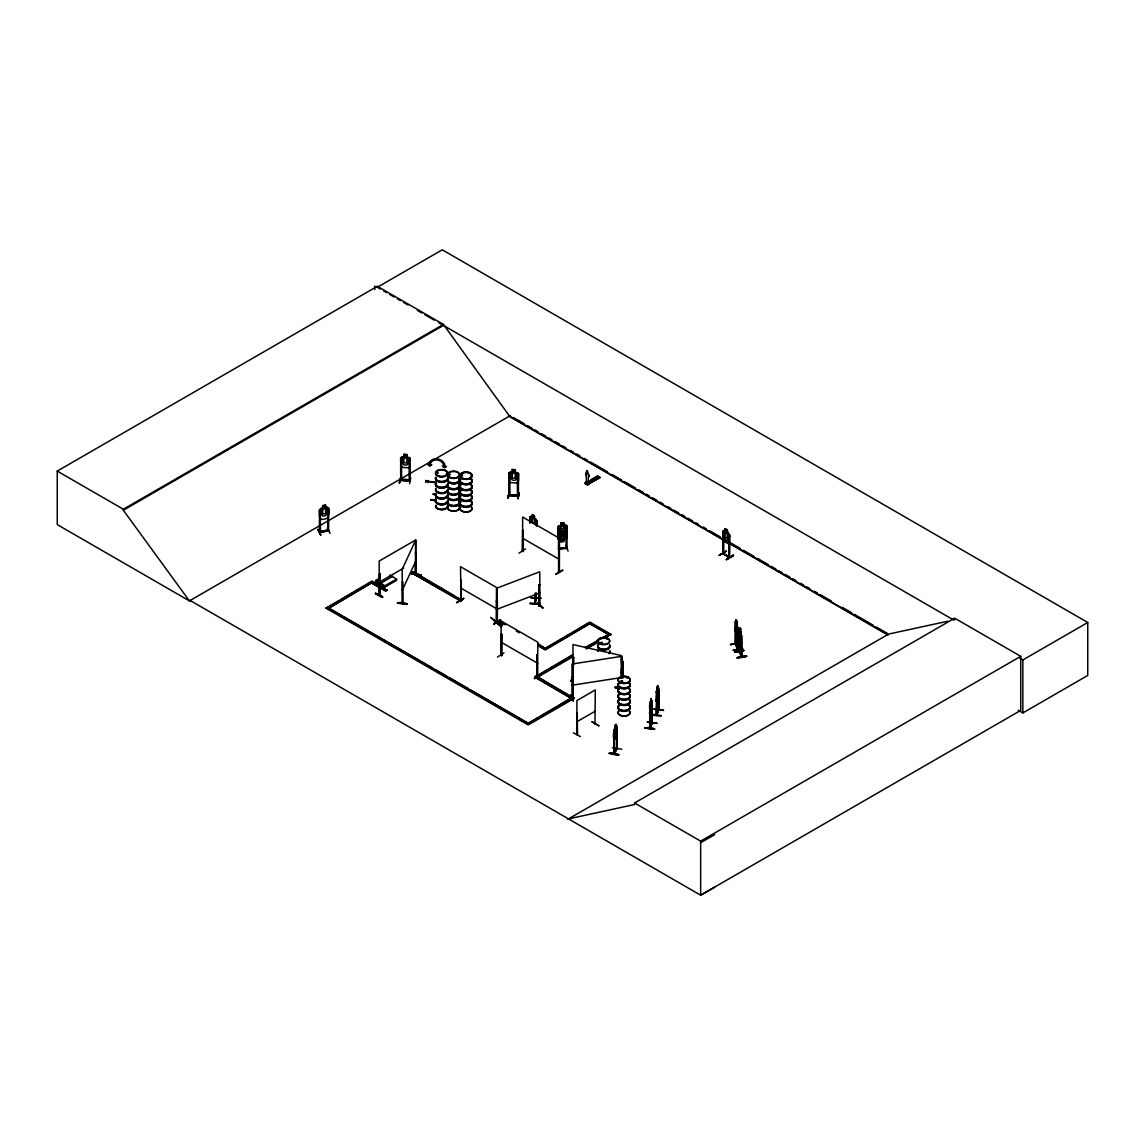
<?xml version="1.0" encoding="UTF-8"?>
<svg xmlns="http://www.w3.org/2000/svg" width="1145" height="1145" viewBox="0 0 1145 1145"><rect width="100%" height="100%" fill="white"/><g stroke="black" fill="none" stroke-linecap="round" stroke-linejoin="round"><path stroke-width="1.5" d="M435.944 482.761L428.073 481.444M539.825 604.431L530.207 603.529M650.245 727.161L649.687 728.435L649.716 727.605M649.687 727.662L651.033 702.157L650.346 708.698M649.687 728.349L652.264 722.366M650.274 727.948L649.974 704.719L651.061 698.536L651.133 701.298M650.274 727.218L651.82 723.01M652.264 723.139L650.117 728.363M656.872 714.294L658.475 710.014L656.3 715.41L656.772 690.177C659.778 689.591 656.929 706.98 656.099 699.609M656.872 714.967L656.4 714.122L656.844 714.895M658.232 710.501L658.504 687.258M658.289 710.544L658.905 709.227L658.389 710.043M656.844 693.713L656.615 715.453L658.876 710.057L658.847 688.861M588.015 483.519L588.43 476.835A2.161 1.259 59.5 0 0 588.101 473.873L587.442 470.838M435.887 500.837L431.207 499.921M415.32 574.819L415.606 540.354L402.181 569.294L402.425 602.8M415.492 573.659L415.721 574.947L415.878 552.749L415.363 574.947M644.993 728.106C650.746 725.715 663.585 731.97 645.007 728.034M645.093 727.791L654.568 729.079M661.166 716.054C645.952 715.153 650.775 713.22 661.18 715.668M616.869 732.972L614.092 740.2M616.769 732.957L616.554 736.106C612.375 747.27 612.389 727.876 616.554 725.615M397.472 603C415.835 606.979 403.412 600.824 397.472 603.014M620.762 673.16L622.723 667.306M530.207 603.172L539.882 603.773L530.207 603.601M427.815 481.701C428.688 477.88 427.343 485.323 428.216 481.501M437.233 473.314L438.02 472.728L436.345 472.728M446.765 474.373L446.65 473.644M448.182 474.531L449.642 474.946L449.384 473.93M449.699 474.574L449.913 474.631M460.805 475.719L461.206 475.404M462.38 475.561L461.02 475.089M461.85 474.86L462.537 475.39L462.022 474.874M462.537 475.39L461.006 475.719M471.397 476.735L470.595 476.32M470.881 476.363L470.752 476.807M586.583 470.881L586.555 473A2.161 1.259 59.5 0 0 586.24 475.59L586.14 475.647A2.161 1.259 59.5 0 1 586.469 473.057L587.127 470.566M586.956 482.617L586.841 482.288M609.269 753.453C627.388 758.062 615.094 751.406 609.269 753.467M614.979 687.615L619.574 688.546C615.924 688.646 612.546 686.156 618.214 687.572M615.123 687.043L618.185 687.658M614.035 739.699L615.895 726.517M741.345 643.204C743.162 647.24 737.237 629.292 739.298 639.039M573.359 732.829L580.429 736.578M656.285 692.625L656.443 691.065L656.128 699.609M649.501 705.635L650.174 703.202C653.18 702.629 650.331 720.005 649.501 712.634M622.064 666.104L621.363 677.969M497.273 621.263L496.386 621.62L497.273 622.036M497.202 622.078L496.386 622.336L496.472 588.301L539.739 571.77L540.011 605.977L540.011 605.175L539.238 606.306L539.009 584.923L539.925 584.794L539.009 584.923M538.923 606.134L540.011 605.977L539.009 606.106M613.863 753.095L613.906 753.997L614.207 732.285L614.221 754.068L617.241 748.744L616.497 749.202L616.811 747.957L614.078 753.51M531.251 598.019L540.984 598.305L531.309 597.676M535.402 602.642C533.885 604.946 537.492 596.144 535.803 598.148M534.815 603.859L535.917 598.305M536.246 598.391L535.273 603.902L535.23 593.267M416.007 574.532C398.303 571.255 432.166 576.493 417.481 574.633M592.967 479.784L594.026 479.884M593.139 479.383L594.012 479.168M435.987 500.093L431.207 499.606L435.973 500.165M401.509 459.073L400.593 459.202L401.509 459.073L401.566 480.456L400.693 479.655M400.635 464.67L401.609 467.332L409.066 467.833L410.139 465.371M401.609 467.332L400.75 457.671M401.136 477.494L399.362 483.033L400.635 477.408M399.405 482.975L401.079 477.064M409.209 459.646L410.082 459.703L409.209 459.646L409.166 481.072L410.182 480.127M406.861 454.694L406.861 457.299L410.139 458.372L408.98 457.399L401.695 456.912M409.252 480.041C402.625 478.109 392.291 480.642 410.139 481.086L410.153 458.315M409.552 483.777L410.783 477.766M517.468 495.241L518.499 496.3L508.952 495.585L509.01 472.828L512.173 472.126M508.881 495.613L508.995 474.216L509.868 474.273L509.854 495.699M509.868 474.273L508.952 474.402M508.995 479.869L509.969 482.546L517.425 483.033L518.513 480.514L518.513 473.515L515.336 472.427L515.35 469.751L512.158 469.579L515.35 469.751M509.439 492.264L507.722 498.232L508.995 492.608M507.765 498.175L509.496 492.25M509.797 495.67L509.954 494.669L508.881 494.84M508.895 494.611L517.683 495.198M515.35 472.37L516.81 473.486L516.81 478.352L515.221 480.327L512.273 480.098L510.684 477.894L510.684 473.042L512.273 472.284L512.173 469.522M517.526 475.032L518.442 474.903L517.526 475.032L517.626 496.286L517.569 474.846M509.711 494.926L518.356 495.284M519.143 492.965L517.912 498.977L519.215 493.008M601.311 642.86L599.551 643.132A6.054 3.492 0 0 1 602.141 642.302M599.651 643.175L601.154 642.875M606.75 639.211L607.408 639.339M607.666 638.996L607.537 639.01M627.145 677.926L627.932 677.711M613.877 731.226L614.221 729.694M622.236 673.675L622.479 672.144M622.136 673.661L622.608 672.144M614.307 735.176L614.808 736.378C616.94 734.203 616.826 721.751 614.765 725.93L614.335 753.968M375.388 593.453C381.858 594.012 388.083 601.655 375.388 593.453L382.315 597.361M375.703 593.21L382.63 597.16M621.563 677.411L622.05 673.045M431.107 500.308L431.221 499.563M434.971 500.365L435.901 497.603M459.975 486.138L459.989 488.686M735.19 644.105L737.709 649.53L737.681 626.744L735.505 621.062L735.476 644.707L735.233 621.434M735.448 644.649L735.777 632.255M737.623 648.743L738.081 649.458L737.781 627.761L737.394 649.058L737.91 648.213M741.345 655.842L739.069 650.832L739.756 651.333M739.684 636.191L739.756 652.106L739.055 651.648L741.631 657.001L741.23 632.698L741.545 656.972L741.931 635.718M741.373 655.684L741.473 656.128M327.67 509.639L328.615 509.682L327.67 509.639L327.799 531.065L327.584 530.035L328.615 529.892M327.584 530.836L328.615 530.665M728.721 543.918L729.465 541.828M729.551 541.785L728.778 544.032L723.468 540.97L722.853 537.935L723.54 540.927M499.077 624.784C472.699 601.34 519.157 643.018 493.767 619.688M615.094 687.429L618.214 688.016M327.584 530.292L319.383 531.452L319.398 532.482L319.555 509.697L320.528 508.595C330.433 503.614 330.003 510.641 327.699 517.912C318.568 522.063 319.154 517.168 319.655 509.711M558.932 539.409L557.887 538.665L558.903 539.567L566.188 538.694L567.161 537.592L567.176 530.665L566.202 528.117L558.86 528.99L557.801 531.767L558.946 529.133M557.772 533.828L558.746 536.318L566.088 535.445L567.161 532.726M573.015 697.377L572.028 697.534M650.317 702.93L651.161 698.55M650.46 701.355L650.904 700.282M657.073 687.458L657.76 685.526L657.058 689.948M657.073 688.331L657.516 686.385M658.475 687.358L657.76 688.131M652.235 701.885L652.077 723.554L651.791 700.282L652.006 723.626M658.26 686.9L656.457 691.122L657.03 689.92L656.314 715.353M647.369 721.894L656.944 723.311L647.483 722.008M656.443 701.599L658.504 694.256L656.371 701.584L656.285 699.638M663.47 710.472L654.081 708.984M536.246 593.096L536.189 598.935L536.146 593.597M534.987 603.329L534.987 594.498M317.809 529.663L320.643 535.044M320.7 534.686L317.938 529.262M402.396 581.674L402.582 603.343M415.478 573.702C416.021 572.228 415.32 575.935 415.821 573.158M570.568 695.43L573.23 700.897L570.611 695.058M719.074 555.296L726.302 551.146L719.418 555.125M456.912 602.785L463.739 598.348L456.912 602.356M525.469 548.913L519.028 553.121M402.181 590.476L415.606 561.537M460.218 600.939L460.977 601.297L460.519 566.703L497.202 587.886L497.044 622.121C494.941 620.604 498.59 621.22 496.272 621.134M460.977 600.753L460.204 600.094L460.905 600.481M461.149 600.323L460.848 601.297L461.134 579.942M523.265 530.278L522.979 551.589L522.306 551.232L522.635 529.92L523.265 551.375M501.739 634.23L501.582 655.584L501.739 634.23L500.88 634.001L500.823 655.226L501.71 654.568M501.582 655.584L500.923 655.255M537.892 675.478L537.119 675.063L537.892 676.251L536.862 676.008L537.191 654.697L537.42 677.239L572.586 656.929M723.325 553.25L723.411 554.094L723.669 538.021M729.208 556.298C733.473 561.279 712.848 546.322 728.964 557.271M729.852 556.699L723.497 553.536M558.617 549.486L558.474 548.441L567.061 547.482M558.66 549.443L567.061 548.255M617.169 727.59L616.926 749.302L616.425 725.586M613.935 753.954L616.811 748.73M621.835 749.245L612.432 747.685M614.965 726.102L615.867 724.198L615.738 726.932M614.965 726.975L615.566 725.057M447.108 473.987L446.364 474.016M458.83 475.332L458.988 475.418M462.079 475.59L461.707 474.831L460.762 475.49M621.563 674.806L622.222 673.618M622.064 661.237L622.393 659.935L622.737 677.754M622.379 660.05L621.635 661.266L621.678 658.518M622.451 676.466L622.737 661.867L623.066 677.811M622.78 676.523L623.066 661.924M621.277 677.783L621.263 655.555L572.987 644.578L572.872 698.207L572.987 657.445L573.802 657.631L573.674 664.615M573.802 657.631L572.858 657.631M573.244 677.239L570.568 681.203L572.886 678.613M570.611 681.16L572.886 677.84M587.142 484.607L599.88 477.35L597.561 476.034L585.396 483.762L585.281 482.546L587.142 482.145L586.898 484.077M600.968 642.774L600.495 642.817M600.796 643.433L600.996 642.703M619.975 681.704L621.649 681.504M621.706 682.119L621.22 681.919M627.889 677.554L627.217 678.083L627.746 677.468M739.069 629.006L740.243 629.879M319.484 531.466L319.312 532.296L320.4 532.353L320.342 511.128L319.398 511.099L320.342 511.128M572.829 697.892L571.899 697.319L573.03 697.563M558.66 548.67L567.133 547.668M557.701 537.205L557.758 526.786L558.746 525.741L566.059 524.94L567.133 525.669L566.961 548.527M557.901 536.991L557.887 526.872L558.774 525.798M577.524 734.56L577.223 713.235L577.237 734.746M415.764 574.933L415.878 539.867L379.181 561.05L379.224 595.042M380.011 594.956L379.353 595.285L379.424 574.06M415.177 574.332L416.122 574.089M446.35 473.83L446.836 473.844M448.282 474.259L450.071 474.459M508.995 472.885L510.069 472.055L517.354 472.599L518.499 473.572L518.37 496.3M735.219 643.39L737.766 648.328M735.806 644.578L735.204 643.461M738.038 649.401L735.677 644.163M400.535 480.184L410.182 480.9M508.895 495.384L518.456 496.043M620.132 682.005L621.349 682.32L621.52 681.49M585.152 483.619L597.561 476.22L599.88 477.522L586.97 484.621L599.436 477.265L600.037 477.837M585.725 483.82L598.005 476.477L585.854 484.02M576.88 734.632L576.923 700.554L595.271 689.963L594.956 724.198M591.994 721.665L599.064 725.93L592.137 721.922M588.015 473.93L588.101 473.873A2.161 1.259 59.5 0 1 588.33 476.892L588.43 476.835M591.879 479.383C598.062 482.088 589.217 479.884 593.124 478.653L595.443 480.141L593.124 478.653M594.226 477.995C600.424 480.7 591.579 478.495 595.486 477.265L597.804 478.753L595.486 477.265M596.316 476.95L597.561 476.034M585.281 482.546L587.414 484.492L588.845 483.118L587.6 483.848L587.786 485.079M599.88 477.35L587.6 484.779L585.567 483.877M496.386 621.563L497.202 621.921M539.037 605.247L539.767 605.004L539.195 605.49M416.107 552.878L415.249 553.107M412.987 571.756L419.528 575.935M379.181 594.255L380.111 594.069L379.353 594.513M379.181 595.114L380.126 594.87L380.04 573.702M523.337 551.489L522.32 550.43L523.093 550.859M456.526 602.556L463.725 598.348M558.502 572.128L558.703 550.745L559.161 572.457L558.388 572.028L559.418 572.285L559.447 533.613L561.007 531.337L561.007 526.485L563.927 526.142L565.487 537.764L563.927 538.808L564.056 541.556L560.907 541.871L560.935 539.324M496.586 600.409L496.615 622.565L497.388 622.236L497.388 601.053L496.472 601.168L497.388 601.053M558.975 572.4L558.946 571.641M555.855 574.389L562.796 570.396M555.897 573.989L562.739 570.01M493.781 623.653L500.608 619.645L494.11 624.225M493.81 624.025L500.623 619.975M497.517 657.073L503.957 652.865M536.948 676.094L537.191 654.697M541.571 674.548C527.301 684.753 537.95 672.458 541.571 674.562M539.91 675.149L534.443 678.341L539.867 675.063M190.242 600.51L189.498 600.953L57.25 524.596L57.25 471.096L377.335 286.293L443.416 324.436L509.496 416.093L722.595 539.123M377.335 286.293L377.335 287.28L442.242 249.81L1087.75 622.494L1087.75 675.45L1022.843 712.92L1018.206 710.229M57.25 471.096L123.331 509.239L443.416 324.436M714.652 887.203L700.64 895.19L190.156 600.467L189.397 600.896L123.331 510.226L443.416 325.423M189.397 600.896L510.241 415.664M572.772 654.611L534.744 677.239L536.089 675.793L574.117 698.421L528.246 724.899L326.125 608.195L371.982 581.059L387.082 590.434L385.75 591.206L371.982 583.263L385.75 590.548L387.082 589.775M326.125 608.195L338.347 601.139M341.41 599.379L371.982 581.717L387.082 590.434M389.915 575.076L396.585 579.098L396.585 580.315L384.935 587.042L375.66 581.689L375.66 580.472L380.04 577.953M375.66 581.689L380.04 579.17M379.181 582.232L403.641 568.12M375.66 580.472L380.856 583.149L392.506 576.422M384.935 587.042L384.935 585.825L396.585 579.098M414.733 573.974L416.079 573.201L461.936 600.338L460.605 601.111L414.733 574.633L460.977 600.524M414.733 574.633L416.079 573.86M530.536 518.57L529.906 518.213L530.536 522.091M534.386 518.37L536.647 520.589L536.647 525.841M535.846 519.215L536.719 520.546M536.017 525.269L536.261 521.605L536.89 525.483M536.89 521.963L536.017 521.734M460.605 600.452L461.936 599.679M502.641 625.385L498.061 622.064L499.392 621.291L505.503 624.827M498.061 622.737L499.392 621.291M725.028 531.352L725.1 528.704L727.361 530.006L727.361 532.611M727.29 530.049L725.028 528.747L725.1 531.495L723.983 531.709L723.983 536.576L725.1 539.309L727.218 540.526L728.349 539.095L727.361 530.006M723.053 553.55L722.81 532.497L723.669 532.726M728.921 536.032L729.78 536.246L728.921 536.032L728.921 557.3L729.751 557.372M604.689 638.395L610.8 634.201L589.775 622.064L543.918 649.215L569.909 634.201M572.972 632.441L589.775 622.737L610.8 634.874M537.806 645.021L545.263 649.315L591.121 622.837L545.263 649.988L537.806 645.68M719.361 555.454L726.245 551.16M728.85 557.171L729.165 535.889M726.359 559.49C747.742 546.752 711.832 567.634 733.559 555.769M733.172 555.125L726.674 559.733M585.009 647.555L609.469 634.101M540.669 673.818L571.24 656.157M586.526 647.34L597.232 641.157M601.826 638.509L607.938 634.974M537.42 676.566L572.586 656.271M586.34 648.328L598.577 641.272M603.157 638.624L610.8 634.201M586.34 648.986L598.577 641.93M572.772 696.976L526.915 724.127M528.446 723.239L537.606 717.944M540.669 716.183L572.772 697.648M326.125 607.537L528.246 724.227L574.117 697.749M576.923 721.736L595.271 711.145M567.748 819.333L888.592 634.087L947.702 621.234M568.492 818.89L634.573 804.52L634.573 802.988L954.658 618.185L1020.739 656.328L1020.739 710.387L700.64 895.19L700.64 841.131L1020.739 656.328M954.658 619.717L953.914 620.161L438.807 322.761M1019.78 658.189L1022.843 659.964L1087.75 622.494M700.64 842.677L714.652 834.691M410.01 480.327L401.351 479.726M462.251 475.662L461.721 474.96M403.913 457.084L402.324 457.828L402.324 462.694L403.913 464.899L406.861 465.113L408.45 463.153L408.45 458.286L406.861 457.299L406.976 454.551L403.813 454.322L403.913 457.084L400.635 457.685L400.693 480.428M379.796 593.983L379.482 595.285M379.653 594.756L379.796 573.573M599.422 644.177A6.069 3.507 0 0 1 600.681 643.633L601.125 643.404M537.606 603.315L543.073 608.024L537.649 603.358M496.801 621.764L497.474 621.434M539.037 606.02L539.596 605.032M496.472 609.483L539.739 592.953M319.484 532.239L328.715 530.851L327.899 530.278M437.562 473.028L436.531 472.742L437.161 472.327M437.719 473.429L436.359 473.042M448.811 474.23L449.541 474.016M535.445 524.796L534.457 515.722L532.21 514.42L531.08 522.277M325.595 505.246L322.747 505.746L322.747 508.351L321.215 509.482L321.215 514.348L322.747 516.166L325.595 515.665L327.112 513.318L327.112 508.452L325.595 507.85L325.667 505.074L322.604 505.618L322.632 508.28M319.627 531.724L327.584 530.063M319.612 532.468L328.615 530.865L328.615 508.122M330.075 533.441L327.327 527.988M537.592 676.423L537.806 642.173L501.124 620.991L501.224 655.069M622.207 677.84L622.121 656.271L571.999 664.028L571.999 698.278L572.944 698.135M737.323 625.227L736.893 621.449L736.765 631.925L735.577 627.288M739.412 628.533L741.23 632.756M739.055 628.92L739.112 651.648M740.7 628.934L740.672 639.397C738.84 637.135 739.055 624.64 740.772 628.948M740.7 631.539L741.33 632.741M737.609 633.772C738.153 642.789 730.653 614.65 737.437 635.747M740.056 642.917L730.539 644.478M730.524 644.506L740.042 643.204M730.625 644.678L740.056 643.361M742.719 649.029L733.315 650.489M742.59 648.413L733.201 650.217L742.604 648.757M734.546 652.149L743.949 650.675M734.575 652.278L743.949 650.389L734.56 651.834M737.237 658.003C754.641 656.242 744.078 654.468 737.223 657.931M571.999 685.211L620.39 677.725M558.875 529.047L566.217 528.188M558.488 528.074L557.629 528.188L558.56 528.274L558.488 549.528M566.102 527.187L567.033 527.272L566.102 527.187L566.117 548.598L566.288 547.811M566.088 535.445L558.746 536.318M568.077 551.103L566.131 545.163M461.55 474.96L461.034 475.533M412.701 571.87L418.24 575.033M572.199 698.278L571.899 697.319M600.739 643.662L599.622 643.046M729.494 557.572L729.623 534.844L728.821 533.456L723.497 530.464L722.781 530.994L722.81 553.765L729.408 557.572L729.551 534.829M409.939 481.1L409.939 480.327M566.975 547.496L566.975 548.269M537.277 603.444L542.701 608.095M437.49 472.37L436.803 472.971M531.251 597.862L540.927 598.177M403.913 454.479L406.876 454.637M621.134 681.318L620.375 682.019M428.044 481.329L436.002 482.217M436.274 494.397L433.068 494.039L436.359 494.54M433.082 494.339L436.288 494.712M431.193 500.022L435.987 500.537M458.301 486.468L459.345 486.582L459.345 488.142L458.301 488.028M653.981 709.17L663.556 710.301L653.967 709.313M647.383 722.194L656.958 723.339M411.112 573.516L420.644 574.776M496.901 622.121L496.973 600.896M616.869 725.987L616.554 749.245M614.765 725.93L614.765 728.535M622.15 663.127L622.579 665.216M522.65 551.046L522.635 517.039L559.318 538.222M559.447 538.479L561.007 539.166L561.036 541.828M596.316 476.764L598.635 478.08M586.083 482.188L588.101 483.462M377.335 287.28L380.412 289.055M383.489 290.83L386.566 292.605M389.629 294.38L394.238 297.042M397.315 298.816L400.392 300.591M403.469 302.366L408.078 305.028M417.295 310.352L421.904 313.014M424.981 314.789L434.198 320.099M513.332 417.438L524.138 423.679M527.23 425.468L531.867 428.144M534.944 429.919L538.035 431.708M541.127 433.483L545.764 436.159M548.856 437.948L551.933 439.737M555.024 441.512L559.662 444.188M562.753 445.978L565.83 447.752M570.468 450.429L573.559 452.218M576.651 453.992L579.728 455.782M584.365 458.458L587.457 460.233M590.548 462.022L607.537 471.826M612.16 474.502L621.434 479.855M624.512 481.63L635.332 487.87M638.409 489.659L643.046 492.336M646.138 494.11L649.229 495.899M652.321 497.689L656.944 500.351M660.035 502.14L663.127 503.929M667.75 506.591L670.841 508.38M673.933 510.169L678.57 512.845M681.661 514.62L684.739 516.409M687.83 518.184L692.467 520.861M695.559 522.65L698.636 524.424M703.273 527.101L706.365 528.89M709.456 530.665L720.262 536.905M731.068 543.145L740.343 548.498M743.42 550.287L754.24 556.527M757.317 558.302L768.138 564.557M771.215 566.331L775.852 569.008M778.943 570.797L782.035 572.572M785.126 574.361L789.749 577.037M792.841 578.812L795.932 580.601M800.555 583.277L803.647 585.052M806.738 586.841L809.83 588.616M814.467 591.292L817.544 593.081M820.636 594.856L831.442 601.111M842.262 607.351L851.522 612.689M854.614 614.479L873.148 625.17M876.226 626.959L887.046 633.199M725.687 540.912L887.833 634.53M508.48 415.95L723.84 540.283M728.478 542.973L888.062 635.103M532.282 517.154L529.877 516.696L529.906 523.508M530.622 516.28L535.817 519.286M522.635 538.222L559.318 559.404M460.519 587.886L497.202 609.068M516.209 631.01L519.272 632.77M537.606 643.361L545.263 648.442L539.138 644.907M417.61 574.747L454.293 595.93M457.356 597.69L461.936 600.338M498.061 622.064L502.641 624.712M501.124 642.188L537.806 663.37M537.606 677.339L574.117 698.421M534.744 676.566L571.441 698.421L534.744 677.239M330.347 609.097L432.395 668.007M435.486 669.796L446.307 676.037M449.398 677.826L467.947 688.531M471.039 690.32L528.246 723.354L328.801 608.195M634.573 802.988L700.64 841.131M535.731 598.892L535.903 593.067M380.856 583.149L384.935 585.825M327.627 507.493L328.644 508.18M586.956 482.374L586.197 482.131L586.083 483.734M651.877 700.382L649.587 705.649L649.945 714.637L649.716 712.591M621.42 673.747L621.12 671.356M501.811 654.596L501.825 655.455M317.881 529.605L320.772 535.073M570.639 695.044L573.23 700.897M740.042 628.033L740.529 629.979L740.042 628.906M736.12 620.576L736.621 621.635M736.12 621.434L736.621 622.508M622.05 668.179L621.535 662.111M566.117 528.217L567.076 530.679M557.858 533.742L558.817 536.218M319.655 516.653L320.6 519.057M560.878 525.483L560.878 522.879L564.027 522.578L563.927 525.283L565.487 525.956L563.927 537.95L561.007 538.293L561.007 533.427L559.447 531.538L559.447 526.671L561.007 525.627L560.993 522.95M656.586 696.561L656.944 697.749L658.003 693.097L657.659 685.511M649.974 709.585L650.346 710.773L651.405 706.121L651.061 698.536M586.412 482.517L586.24 475.59M656.214 699.538L656.543 701.613M741.946 656.829L739.47 651.577L739.47 635.69M1022.843 659.964L1022.843 712.92M739.183 628.991L739.384 652.178M737.781 633.056L737.867 648.986M723.425 532.854L723.497 554.08M658.633 689.347L658.618 710.587M649.716 705.635L649.716 728.377M621.535 658.633L621.535 661.252M588.659 483.018L588.845 484.034M577.223 713.235L577.266 734.761M558.703 550.745L558.803 571.942M539.195 585.081L539.109 606.292M536.576 520.589L536.576 525.798M534.887 595.014L534.872 603.887M534.314 524.138L534.314 519.286L532.21 518.07L532.21 522.922M530.02 516.724L530.02 521.934M402.725 581.717L402.625 603.343M374.744 286.093L374.744 289.599M320.242 510.942L320.271 532.396M123.331 509.239L123.331 510.226M609.655 651.247A6.154 3.549 0 0 1 609.655 653.079M597.776 651.247A6.154 3.549 0 0 1 598.391 650.389M609.655 645.408A6.154 3.549 0 0 1 602.914 649.845A6.154 3.549 0 0 1 598.391 644.549M599.365 643.805A6.154 3.549 0 0 1 602.127 642.889M609.569 650.618A6.054 3.492 0 0 1 608.954 653.28M597.862 650.618A6.054 3.492 0 0 1 598.463 649.773M609.569 645.751A6.069 3.507 0 0 1 602.928 650.131A6.069 3.507 0 0 1 598.463 644.907M609.655 650.947A6.154 3.549 0 0 1 609.04 653.638M597.776 650.947A6.154 3.549 0 0 1 598.391 650.088M609.655 645.107A6.154 3.549 0 0 1 602.914 649.544A6.154 3.549 0 0 1 598.391 644.249M599.365 643.504A6.154 3.549 0 0 1 602.127 642.588M609.569 644.778A6.054 3.492 0 0 1 602.928 649.143A6.054 3.492 0 0 1 598.463 643.934M609.569 651.605A6.069 3.507 0 0 1 609.784 652.507M471.11 485.237A6.069 3.507 0 0 1 466.416 490.675A6.069 3.507 0 0 1 460.619 485.609M471.082 489.817A6.026 3.478 0 0 1 466.416 495.212A6.026 3.478 0 0 1 460.648 490.189M471.096 478.41A6.054 3.492 0 0 1 466.416 483.834A6.054 3.492 0 0 1 460.633 478.782M471.182 484.564A6.154 3.549 0 0 1 466.416 490.074A6.154 3.549 0 0 1 460.548 484.95M471.182 484.865A6.154 3.549 0 0 1 466.416 490.375A6.154 3.549 0 0 1 460.548 485.251M471.11 484.263A6.069 3.507 0 0 1 466.416 489.688A6.069 3.507 0 0 1 460.619 484.621M471.11 479.397A6.069 3.507 0 0 1 466.416 484.822A6.069 3.507 0 0 1 460.619 479.769M471.182 479.025A6.154 3.549 0 0 1 466.416 484.535A6.154 3.549 0 0 1 460.548 479.397M471.182 478.724A6.154 3.549 0 0 1 466.416 484.235A6.154 3.549 0 0 1 460.548 479.097M471.11 490.16A6.069 3.507 0 0 1 466.416 495.599A6.069 3.507 0 0 1 460.619 490.532M471.11 501.896A6.069 3.507 0 0 1 466.416 507.335A6.069 3.507 0 0 1 460.619 502.269M471.082 506.476A6.026 3.478 0 0 1 466.416 511.872A6.026 3.478 0 0 1 460.648 506.849M471.096 495.069A6.054 3.492 0 0 1 466.416 500.494A6.054 3.492 0 0 1 460.633 495.442M471.182 501.224A6.154 3.549 0 0 1 466.416 506.734A6.154 3.549 0 0 1 460.548 501.61M471.182 501.524A6.154 3.549 0 0 1 466.416 507.035A6.154 3.549 0 0 1 460.548 501.911M471.11 500.923A6.069 3.507 0 0 1 466.416 506.348A6.069 3.507 0 0 1 460.619 501.281M471.11 496.057A6.069 3.507 0 0 1 466.416 501.481A6.069 3.507 0 0 1 460.619 496.429M471.182 495.685A6.154 3.549 0 0 1 466.416 501.195A6.154 3.549 0 0 1 460.548 496.057M471.182 495.384A6.154 3.549 0 0 1 466.416 500.895A6.154 3.549 0 0 1 460.548 495.756M471.082 490.675A6.026 3.478 0 0 1 466.416 496.086A6.026 3.478 0 0 1 460.648 491.048M471.11 490.361A6.083 3.507 0 0 1 466.416 495.814A6.083 3.507 0 0 1 460.605 490.733M471.11 506.791A6.069 3.507 0 0 1 466.416 512.23A6.069 3.507 0 0 1 460.619 507.163M447.709 477.68A6.069 3.507 0 0 1 441.226 481.401A6.069 3.507 0 0 1 435.701 477.207M447.681 484.793A6.154 3.549 0 0 1 440.424 487.57A6.154 3.549 0 0 1 435.615 483.376M447.595 479.583A6.069 3.507 0 0 1 440.439 482.317A6.069 3.507 0 0 1 435.701 478.181M447.709 483.533A6.069 3.507 0 0 1 441.226 487.24A6.069 3.507 0 0 1 435.701 483.047M447.595 485.423A6.069 3.507 0 0 1 440.439 488.156A6.069 3.507 0 0 1 435.701 484.02M447.566 489.988A6.026 3.478 0 0 1 440.453 492.708A6.026 3.478 0 0 1 435.744 488.6M447.681 485.094A6.154 3.549 0 0 1 440.424 487.87A6.154 3.549 0 0 1 435.615 483.677M435.615 477.837A6.154 3.549 0 0 0 440.424 482.016A6.154 3.549 0 0 0 447.681 479.254A6.154 3.549 0 0 0 454.751 483.548A6.154 3.549 0 0 0 458.716 478.095M447.681 478.953A6.154 3.549 0 0 1 440.424 481.716A6.154 3.549 0 0 1 435.615 477.537M447.709 494.339A6.069 3.507 0 0 1 441.226 498.061A6.069 3.507 0 0 1 435.701 493.867M447.681 501.453A6.154 3.549 0 0 1 440.424 504.229A6.154 3.549 0 0 1 435.615 500.036M435.701 494.84A6.069 3.507 0 0 0 440.439 498.977A6.069 3.507 0 0 0 447.595 496.243A6.069 3.507 0 0 0 454.737 500.494A6.069 3.507 0 0 0 458.644 495.127M447.709 500.193A6.069 3.507 0 0 1 441.226 503.9A6.069 3.507 0 0 1 435.701 499.707M447.595 502.082A6.069 3.507 0 0 1 440.439 504.816A6.069 3.507 0 0 1 435.701 500.68M447.666 505.732A6.026 3.478 0 0 1 441.226 509.425A6.026 3.478 0 0 1 435.744 505.26A6.04 3.492 0 0 0 440.453 509.353A6.04 3.492 0 0 0 447.566 506.634M435.615 500.336A6.154 3.549 0 0 0 440.424 504.53A6.154 3.549 0 0 0 447.681 501.753A6.154 3.549 0 0 0 454.751 506.047A6.154 3.549 0 0 0 458.716 500.608M435.615 494.497A6.154 3.549 0 0 0 440.424 498.676A6.154 3.549 0 0 0 447.681 495.914A6.154 3.549 0 0 0 454.751 500.208A6.154 3.549 0 0 0 458.716 494.755M447.681 495.613A6.154 3.549 0 0 1 440.424 498.376A6.154 3.549 0 0 1 435.615 494.196M435.744 489.459A6.026 3.478 0 0 0 440.453 493.567A6.026 3.478 0 0 0 447.566 490.847A6.026 3.478 0 0 0 454.737 495.098A6.026 3.478 0 0 0 458.615 489.759M447.709 506.061A6.069 3.507 0 0 1 441.226 509.783A6.069 3.507 0 0 1 435.701 505.589M458.615 488.886A6.026 3.478 0 0 1 453.95 494.282A6.026 3.478 0 0 1 448.182 489.258M458.63 477.494A6.054 3.492 0 0 1 453.95 482.918A6.054 3.492 0 0 1 448.167 477.866M458.716 483.648A6.154 3.549 0 0 1 453.964 489.158A6.154 3.549 0 0 1 448.081 484.02M458.644 483.333A6.069 3.507 0 0 1 453.95 488.758A6.069 3.507 0 0 1 448.153 483.705M458.644 478.467A6.069 3.507 0 0 1 453.95 483.906A6.069 3.507 0 0 1 448.153 478.839M458.716 477.794A6.154 3.549 0 0 1 453.964 483.304A6.154 3.549 0 0 1 448.081 478.181M458.63 484.321A6.054 3.492 0 0 1 454.737 489.674A6.054 3.492 0 0 1 447.652 485.552M458.716 483.949A6.154 3.549 0 0 1 454.751 489.387A6.154 3.549 0 0 1 447.552 485.194M458.63 489.244A6.054 3.492 0 0 1 453.95 494.669A6.054 3.492 0 0 1 448.167 489.616M458.615 505.546A6.026 3.478 0 0 1 453.95 510.942A6.026 3.478 0 0 1 448.182 505.918M458.63 494.153A6.054 3.492 0 0 1 453.95 499.578A6.054 3.492 0 0 1 448.167 494.525M458.716 500.308A6.154 3.549 0 0 1 453.964 505.818A6.154 3.549 0 0 1 448.081 500.68M458.644 499.993A6.069 3.507 0 0 1 453.95 505.417A6.069 3.507 0 0 1 448.153 500.365M458.716 494.454A6.154 3.549 0 0 1 453.964 499.964A6.154 3.549 0 0 1 448.081 494.84M458.658 489.445A6.083 3.507 0 0 1 453.95 494.883A6.083 3.507 0 0 1 448.139 489.817M458.63 500.98A6.054 3.492 0 0 1 454.737 506.333A6.054 3.492 0 0 1 447.652 502.211M458.644 505.875A6.069 3.507 0 0 1 453.95 511.314A6.069 3.507 0 0 1 448.153 506.247M629.435 689.104A6.154 3.549 0 0 1 624.097 694.428A6.154 3.549 0 0 1 618.772 689.104M629.349 689.462A6.054 3.492 0 0 1 624.097 694.714A6.054 3.492 0 0 1 618.858 689.462M629.321 694.042A6.026 3.478 0 0 1 624.097 699.266A6.026 3.478 0 0 1 618.872 694.042M629.349 694.357A6.069 3.507 0 0 1 624.097 699.609A6.069 3.507 0 0 1 618.844 694.357M629.435 683.25A6.154 3.549 0 0 1 624.097 688.589A6.154 3.549 0 0 1 618.772 683.25M619.746 682.52A6.154 3.549 0 0 1 622.508 681.604M629.349 688.488A6.054 3.492 0 0 1 624.097 693.727A6.054 3.492 0 0 1 618.858 688.488M629.349 683.622A6.054 3.492 0 0 1 624.097 688.861A6.054 3.492 0 0 1 618.858 683.622M619.817 682.892A6.054 3.492 0 0 1 622.536 681.991M629.435 688.803A6.154 3.549 0 0 1 624.097 694.128A6.154 3.549 0 0 1 618.772 688.803M629.435 682.95A6.154 3.549 0 0 1 624.097 688.288A6.154 3.549 0 0 1 618.772 682.95M619.746 682.22A6.154 3.549 0 0 1 622.508 681.304M629.349 682.635A6.069 3.507 0 0 1 624.097 687.887A6.069 3.507 0 0 1 618.844 682.635M619.803 681.919A6.069 3.507 0 0 1 622.536 681.003M629.435 705.764A6.154 3.549 0 0 1 624.097 711.088A6.154 3.549 0 0 1 618.772 705.764M629.349 706.121A6.054 3.492 0 0 1 624.097 711.374A6.054 3.492 0 0 1 618.858 706.121M629.321 710.702A6.026 3.478 0 0 1 624.097 715.926A6.026 3.478 0 0 1 618.872 710.702M629.335 694.915A6.04 3.492 0 0 1 624.097 700.153A6.04 3.492 0 0 1 618.872 694.915M629.349 711.016A6.054 3.492 0 0 1 624.097 716.255A6.054 3.492 0 0 1 618.858 711.016M629.364 694.586A6.083 3.507 0 0 1 624.097 699.853A6.083 3.507 0 0 1 618.83 694.586M629.435 699.91A6.154 3.549 0 0 1 624.097 705.248A6.154 3.549 0 0 1 618.772 699.91M629.349 705.148A6.054 3.492 0 0 1 624.097 710.387A6.054 3.492 0 0 1 618.858 705.148M629.349 700.282A6.054 3.492 0 0 1 624.097 705.52A6.054 3.492 0 0 1 618.858 700.282M629.435 705.463A6.154 3.549 0 0 1 624.097 710.787A6.154 3.549 0 0 1 618.772 705.463M629.435 699.609A6.154 3.549 0 0 1 624.097 704.948A6.154 3.549 0 0 1 618.772 699.609M629.349 699.294A6.069 3.507 0 0 1 624.097 704.547A6.069 3.507 0 0 1 618.844 699.294M425.668 481.773C426.083 484.149 426.241 477.422 425.668 481.773M651.791 707.266L649.83 714.623L651.791 707.266M397.601 602.642L407.019 604.131L397.601 602.642M609.412 753.095L618.686 754.899L609.412 753.095M559.79 532.439L561.866 535.288L559.876 538.522L562.538 535.817L565.115 537.892L563.154 535.159L565.229 531.895L562.481 534.658L559.79 532.439M657.631 689.133L656.944 695.659L657.631 689.133M615.738 727.805L614.808 734.303L615.738 727.805M431.651 464.884L429.704 466.215L427.786 464.455L429.117 464.598A8.172 6.555 18.6 0 1 437.132 458.83A8.172 6.555 18.6 0 1 445.162 466.401L446.493 466.545L444.432 467.861L442.371 466.087L443.702 466.244A6.827 5.467 18.6 0 0 437.004 459.918A6.827 5.467 18.6 0 0 430.305 464.741L431.651 464.884M373.327 581.832L327.456 608.968L373.327 581.832M325.08 505.761L323.248 506.09L323.248 506.963L325.08 506.634L325.08 505.761M325.595 508.723L322.747 509.224L322.747 514.091L325.595 513.59L325.595 508.723M572.843 676.767L571.999 676.895L572.843 676.767M622.121 669.138L621.277 669.281L622.121 669.138M736.063 619.674L735.992 622.451L736.063 619.674L736.893 621.449L735.963 619.688M746.511 656.171L737.122 657.688L746.511 656.228M563.927 530.994L561.007 531.337L563.927 531.008M563.927 533.083L561.007 533.427L563.927 533.098M563.412 540.182L561.537 540.397L561.537 541.27L563.412 541.055L563.412 540.182M563.412 523.165L561.537 523.394L561.537 524.253L563.412 524.038L563.412 523.165M406.332 455.095L404.428 454.951L404.428 455.825L406.332 455.953L406.332 455.095M406.861 458.172L403.913 457.957L403.913 462.809L406.861 463.038L406.861 458.172M514.692 470.294L512.803 470.151L512.803 471.024L514.692 471.167L514.692 470.294M515.221 473.372L512.273 473.157L512.273 478.023L515.221 478.238L515.221 473.372M726.832 530.321L725.486 529.534L726.832 531.18L726.832 530.321M727.218 533.57L725.1 532.353L725.1 537.22L727.218 538.436L727.218 533.57M533.942 516.023L532.582 515.236L533.942 516.896L533.942 516.023M608.124 634.201L589.775 623.61L608.124 634.201M740.672 632.441L739.899 630.78L740.672 637.307L740.672 632.441M736.765 624.97L735.992 623.309L736.765 629.836L736.765 624.97M600.696 643.805A6.04 3.492 0 0 0 609.755 640.785A6.04 3.492 0 0 0 600.696 637.765A6.04 3.492 0 0 0 600.696 643.805M600.696 644.306A6.04 3.492 0 0 0 609.755 641.286A6.04 3.492 0 0 0 600.696 638.266A6.04 3.492 0 0 0 600.696 644.306M462.022 478.066A6.069 3.507 0 0 0 471.998 476.134A6.069 3.507 0 0 0 464.126 472.112A6.069 3.507 0 0 0 462.022 478.066M462.05 478.553A6.026 3.478 0 0 0 471.955 476.635A6.026 3.478 0 0 0 464.14 472.642A6.026 3.478 0 0 0 462.05 478.553M462.022 478.267A6.083 3.507 0 0 0 471.998 476.349A6.083 3.507 0 0 0 464.111 472.312A6.083 3.507 0 0 0 462.022 478.267M437.633 475.604A6.054 3.492 0 0 0 447.581 473.686A6.054 3.492 0 0 0 439.723 469.679A6.054 3.492 0 0 0 437.633 475.604M437.633 476.12A6.054 3.492 0 0 0 447.581 474.202A6.054 3.492 0 0 0 439.723 470.18A6.054 3.492 0 0 0 437.633 476.12M437.619 475.819A6.083 3.507 0 0 0 447.609 473.887A6.083 3.507 0 0 0 439.723 469.865A6.083 3.507 0 0 0 437.619 475.819M441.226 493.123A6.069 3.507 0 0 0 447.709 489.402A6.054 3.492 0 0 1 441.226 493.137A6.054 3.492 0 0 1 435.715 488.958A6.069 3.507 0 0 0 441.226 493.123M449.57 477.136A6.054 3.492 0 0 0 459.517 475.204A6.054 3.492 0 0 0 451.66 471.196A6.054 3.492 0 0 0 449.57 477.136M449.584 477.622A6.026 3.478 0 0 0 459.488 475.719A6.026 3.478 0 0 0 451.674 471.711A6.026 3.478 0 0 0 449.584 477.622M621.062 682.721A6.083 3.507 0 0 0 630.179 679.686A6.083 3.507 0 0 0 621.062 676.652A6.083 3.507 0 0 0 621.062 682.721M621.077 683.021A6.04 3.492 0 0 0 630.136 680.001A6.04 3.492 0 0 0 621.077 676.953A6.04 3.492 0 0 0 621.077 683.007A6.04 3.492 0 0 0 630.136 679.973A6.04 3.492 0 0 0 621.077 676.981A6.04 3.492 0 0 0 621.077 683.021"/></g></svg>
